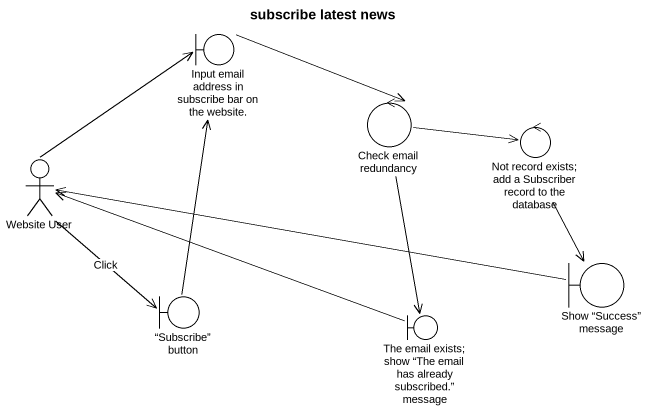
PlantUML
@startuml
title subscribe latest news
boundary "Input email address in subscribe bar on the website." as Input_email_address_in
control "Check email redundancy" as Check_email_redundancy
actor "Website User" as Website_User
control "Not record exists; add a Subscriber record to the database" as Not_record_exists_add_a
boundary "“Subscribe” button" as Subscribe_button
boundary "Show “Success” message" as Show_Success_message
boundary "The email exists; show “The email has already subscribed.” message" as The_email_exists_show_The
Input_email_address_in -right-> Check_email_redundancy
Check_email_redundancy -right-> Not_record_exists_add_a
Check_email_redundancy --> The_email_exists_show_The
Website_User -up-> Input_email_address_in
Website_User --> Subscribe_button : Click
Not_record_exists_add_a --> Show_Success_message
Subscribe_button -up-> Input_email_address_in
Show_Success_message -left-> Website_User
The_email_exists_show_The -left-> Website_User
@enduml
